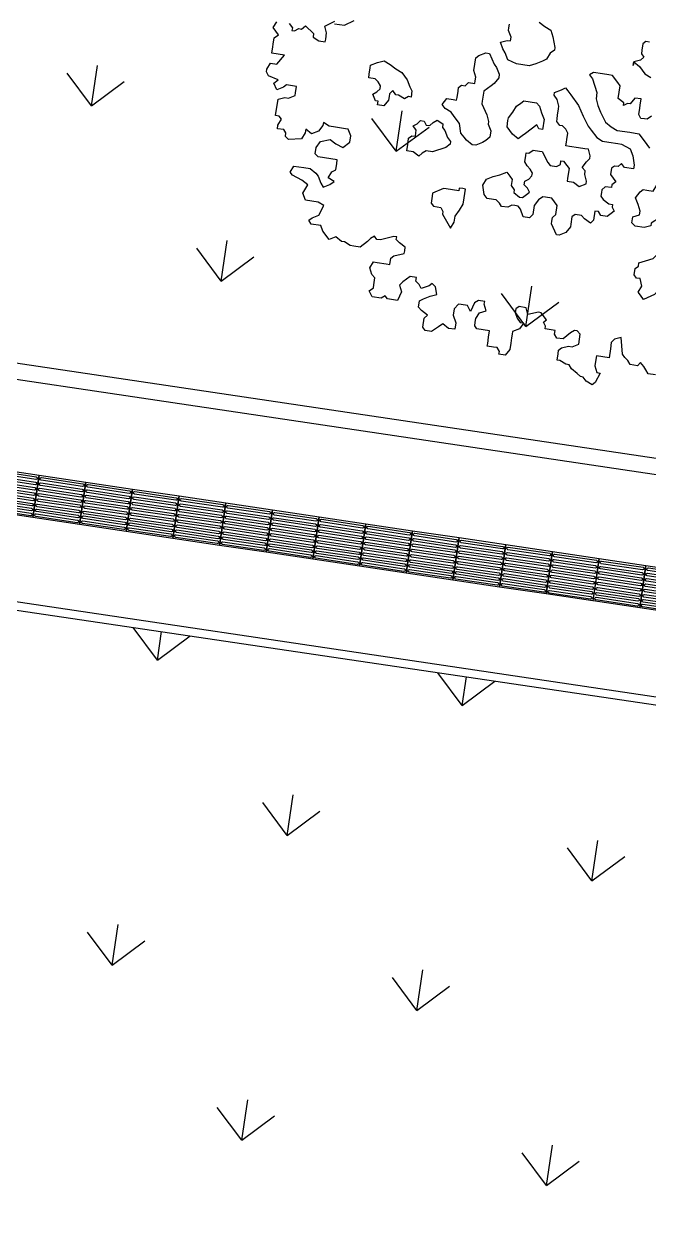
# Model space of a CAD drawing. Header units: millimetres. Extents: x 338 to 506, y 179 to 335.
# Drawn here: x 372.43 to 378.26, y 201.45 to 212.67 of the extents above; entities that cross this region are included whole.
import ezdxf

# ---------------------------------------------------------------- set-up
doc = ezdxf.new("R2010")
doc.units = ezdxf.units.MM
for name, color, linetype in [('ANDEN', 251, 'Continuous'), ('ARBOL-TOP', 3, 'Continuous'), ('MOBILIARIO_URBANO', 51, 'Continuous'), ('MUROS', 32, 'Continuous')]:
    doc.layers.add(name, color=color, linetype=linetype)

# ---------------------------------------------------------------- blocks, each defined once
blk = doc.blocks.new('*X870')
at = {"color": 0}
for p, q in [((19, 115.552), (19.269, 115.822)), ((21.873, 115.552), (22.143, 115.822)), ((19, 115.552), (19.269, 115.283)), ((19, 115.552), (19.381, 115.552)), ((21.873, 115.552), (22.143, 115.283)), ((21.873, 115.552), (22.143, 115.552)), ((17.563, 114.115), (17.832, 114.385)), ((20.436, 114.115), (20.706, 114.385)), ((17.563, 114.115), (17.832, 113.846)), ((17.563, 114.115), (17.944, 114.115)), ((20.436, 114.115), (20.706, 113.846)), ((20.436, 114.115), (20.817, 114.115)), ((19, 112.679), (19.269, 112.948)), ((21.873, 112.679), (22.143, 112.948)), ((19, 112.679), (19.269, 112.409)), ((19, 112.679), (19.381, 112.679)), ((21.873, 112.679), (22.143, 112.409)), ((21.873, 112.679), (22.145, 112.679)), ((17.563, 111.242), (17.832, 111.511)), ((20.436, 111.242), (20.706, 111.511)), ((17.563, 111.242), (17.832, 110.972)), ((17.563, 111.242), (17.944, 111.242)), ((20.436, 111.242), (20.706, 110.972)), ((20.436, 111.242), (20.817, 111.242))]:
    blk.add_line(p, q, dxfattribs=at)
blk = doc.blocks.new('*X894')
at = {"color": 0}
for p, q in [((26.895, 116.921), (27.164, 117.191)), ((26.895, 116.921), (27.164, 116.652)), ((26.895, 116.921), (27.276, 116.921)), ((25.458, 115.485), (25.728, 115.754)), ((25.458, 115.485), (25.728, 115.215)), ((25.458, 115.485), (25.839, 115.485)), ((26.895, 114.048), (27.164, 114.317)), ((26.895, 114.048), (27.164, 113.778)), ((26.895, 114.048), (27.276, 114.048)), ((25.458, 112.611), (25.728, 112.88)), ((25.458, 112.611), (25.728, 112.341)), ((25.458, 112.611), (25.839, 112.611))]:
    blk.add_line(p, q, dxfattribs=at)
blk = doc.blocks.new('*U883')
at = {"layer": 'MOBILIARIO_URBANO', "color": 241}
blk.add_lwpolyline([(1146.678, 221.48), (1147.118, 221.48), (1147.118, 221.08), (1146.678, 221.08), (1146.678, 221.48)], dxfattribs=at)
for points in [[(1146.703, 221.46), (1147.093, 221.46, -1), (1147.093, 221.435), (1146.703, 221.435, -1)], [(1146.703, 221.41), (1147.093, 221.41, -1), (1147.093, 221.385), (1146.703, 221.385, -1)], [(1146.703, 221.36), (1147.093, 221.36, -1), (1147.093, 221.335), (1146.703, 221.335, -1)], [(1146.703, 221.31), (1147.093, 221.31, -1), (1147.093, 221.285), (1146.703, 221.285, -1)], [(1146.703, 221.21), (1147.093, 221.21, -1), (1147.093, 221.185), (1146.703, 221.185, -1)], [(1146.703, 221.26), (1147.093, 221.26, -1), (1147.093, 221.235), (1146.703, 221.235, -1)], [(1146.703, 221.164), (1147.093, 221.164, -1), (1147.093, 221.139), (1146.703, 221.139, -1)], [(1146.703, 221.118), (1147.093, 221.118, -1), (1147.093, 221.093), (1146.703, 221.093, -1)]]:
    blk.add_lwpolyline(points, format="xyb", close=True, dxfattribs=at)
blk = doc.blocks.new('ARBOLITO')
at = {"linetype": 'ByBlock'}
for points in [[(462.7201, 68.2571), (462.7034, 68.2571), (462.6972, 68.2654), (462.691, 68.2717), (462.6827, 68.28), (462.6764, 68.2717), (462.6598, 68.2717), (462.6536, 68.28), (462.6453, 68.2862), (462.639, 68.2925), (462.6307, 68.3299), (462.6162, 68.3236), (462.6099, 68.3153), (462.6099, 68.3008), (462.6099, 68.28), (462.5954, 68.28), (462.5808, 68.28), (462.5808, 68.2717), (462.5808, 68.2571), (462.5871, 68.2426), (462.5954, 68.2426), (462.5871, 68.2197), (462.5808, 68.2135), (462.5663, 68.2197), (462.558, 68.228), (462.5517, 68.228), (462.5434, 68.2343), (462.5289, 68.2426), (462.5227, 68.2509), (462.5143, 68.2509), (462.4998, 68.2571), (462.4936, 68.2571), (462.4936, 68.2717), (462.4936, 68.28), (462.4998, 68.2862), (462.5143, 68.2925), (462.5227, 68.2925), (462.5372, 68.3008), (462.5372, 68.3236), (462.5289, 68.3299), (462.5227, 68.3299), (462.5143, 68.3236), (462.4998, 68.307), (462.4853, 68.307), (462.479, 68.3153), (462.479, 68.3236), (462.4562, 68.3236), (462.4562, 68.3299), (462.4499, 68.3382), (462.4562, 68.3444), (462.4416, 68.3589), (462.4354, 68.3589), (462.4125, 68.3506), (462.4063, 68.3652), (462.3897, 68.3652), (462.3834, 68.3589), (462.3834, 68.3506), (462.3897, 68.3382), (462.398, 68.3299), (462.4063, 68.3299), (462.398, 68.3153), (462.3834, 68.307), (462.3834, 68.3008), (462.3834, 68.2925), (462.3834, 68.28), (462.3834, 68.2654), (462.3751, 68.2509), (462.3606, 68.2509), (462.3606, 68.2571), (462.3543, 68.2654), (462.346, 68.2654), (462.3315, 68.2654), (462.3315, 68.2717), (462.3315, 68.2862), (462.3315, 68.3008), (462.3169, 68.3008), (462.3024, 68.3008), (462.2962, 68.307), (462.2962, 68.3153), (462.2962, 68.3236), (462.3024, 68.3382), (462.3169, 68.3444), (462.3107, 68.3589), (462.3107, 68.3652), (462.2962, 68.3652), (462.2879, 68.3589), (462.2816, 68.3382), (462.2733, 68.3506), (462.2588, 68.3506), (462.2525, 68.3506), (462.2442, 68.3382), (462.2442, 68.3236), (462.2525, 68.307), (462.2525, 68.2925), (462.238, 68.2925), (462.2234, 68.3008), (462.2151, 68.2925), (462.2006, 68.28), (462.186, 68.28), (462.1798, 68.2862), (462.1798, 68.307), (462.186, 68.3153), (462.1715, 68.3236), (462.1632, 68.3299), (462.1632, 68.3444), (462.1715, 68.3506), (462.186, 68.3589), (462.2006, 68.3652), (462.1944, 68.3818), (462.186, 68.388), (462.1798, 68.3818), (462.1632, 68.3735), (462.1569, 68.3818), (462.1486, 68.388), (462.1486, 68.3963), (462.1341, 68.3963), (462.1195, 68.3818), (462.1133, 68.3735), (462.1195, 68.3589), (462.1133, 68.3382), (462.0905, 68.3382), (462.0842, 68.3444), (462.0759, 68.3382), (462.0551, 68.3382), (462.0468, 68.3506), (462.0551, 68.3589), (462.0551, 68.3652), (462.0551, 68.3818), (462.0468, 68.388), (462.0406, 68.4026), (462.0468, 68.4171), (462.0551, 68.4171), (462.0759, 68.4171), (462.0842, 68.4171), (462.0842, 68.4317), (462.0905, 68.4379), (462.1133, 68.4462), (462.1133, 68.4524), (462.1133, 68.4608), (462.0988, 68.4691), (462.0905, 68.4753), (462.0905, 68.4815), (462.0842, 68.4815), (462.0697, 68.4753), (462.0551, 68.4691), (462.0468, 68.4691), (462.0406, 68.4753), (462.0323, 68.4691), (462.026, 68.4608), (462.0115, 68.4462), (461.997, 68.4462), (461.9886, 68.4462), (461.9741, 68.4524), (461.9679, 68.4524), (461.9533, 68.4608), (461.9388, 68.4524), (461.9221, 68.4691), (461.9159, 68.4815), (461.8931, 68.4815), (461.8868, 68.4899), (461.8931, 68.4961), (461.9076, 68.5044), (461.9159, 68.5273), (461.9014, 68.5335), (461.8723, 68.5335), (461.864, 68.548), (461.8723, 68.5688), (461.8577, 68.5771), (461.8349, 68.5854), (461.8286, 68.5917), (461.8349, 68.6062), (461.8577, 68.6062), (461.8723, 68.6062), (461.8868, 68.5979), (461.8931, 68.5917), (461.9014, 68.5771), (461.9076, 68.5688), (461.9221, 68.5771), (461.9305, 68.5854), (461.9159, 68.5917), (461.9221, 68.6062), (461.9305, 68.6124), (461.9305, 68.627), (461.9305, 68.6353), (461.9159, 68.6353), (461.8868, 68.6353), (461.8785, 68.6415), (461.8785, 68.6561), (461.8868, 68.6706), (461.9076, 68.6789), (461.9221, 68.6706), (461.9388, 68.6644), (461.9533, 68.6789), (461.9533, 68.6935), (461.945, 68.708), (461.9388, 68.708), (461.9159, 68.708), (461.9014, 68.708), (461.8868, 68.7143), (461.8868, 68.708), (461.8785, 68.6935), (461.864, 68.6852), (461.8494, 68.6935), (461.8494, 68.6852), (461.8432, 68.6706), (461.8141, 68.6644), (461.8058, 68.6706), (461.8058, 68.6789), (461.7996, 68.6852), (461.785, 68.6852), (461.785, 68.6935), (461.7912, 68.708), (461.785, 68.7143), (461.7767, 68.7143), (461.7767, 68.7517), (461.7912, 68.7579), (461.7996, 68.7579), (461.8141, 68.7662), (461.8141, 68.7724), (461.8141, 68.787), (461.7912, 68.787), (461.785, 68.7808), (461.7705, 68.7724), (461.7621, 68.787), (461.7705, 68.7953), (461.7476, 68.8015), (461.7414, 68.8098), (461.7414, 68.8161), (461.7476, 68.8306), (461.7621, 68.8306), (461.7767, 68.8535), (461.7621, 68.8535), (461.7476, 68.8535), (461.7476, 68.868), (461.7476, 68.8743), (461.7476, 68.8888), (461.7559, 68.8971), (461.7414, 68.9117), (461.7476, 68.9262)], [(461.7767, 68.9262), (461.785, 68.9179), (461.785, 68.9117), (461.7912, 68.9117), (461.7996, 68.9179), (461.8058, 68.9179), (461.8141, 68.9262), (461.8349, 68.9117), (461.8349, 68.9034), (461.8494, 68.8971), (461.864, 68.8971), (461.864, 68.9034), (461.864, 68.9179), (461.8577, 68.9324), (461.8785, 68.947)], [(461.8785, 68.9408), (461.9014, 68.9408), (461.9221, 68.9553)], [(462.7201, 68.2571), (462.7034, 68.2571), (462.6972, 68.2654), (462.691, 68.2717), (462.6827, 68.28), (462.6764, 68.2717), (462.6598, 68.2717), (462.6536, 68.28), (462.6453, 68.2862), (462.639, 68.2925), (462.6307, 68.3299), (462.6162, 68.3236), (462.6099, 68.3153), (462.6099, 68.3008), (462.6099, 68.28), (462.5954, 68.28), (462.5808, 68.28), (462.5808, 68.2717), (462.5808, 68.2571), (462.5871, 68.2426), (462.5954, 68.2426), (462.5871, 68.2197), (462.5808, 68.2135), (462.5663, 68.2197), (462.558, 68.228), (462.5517, 68.228), (462.5434, 68.2343), (462.5289, 68.2426), (462.5227, 68.2509), (462.5143, 68.2509), (462.4998, 68.2571), (462.4936, 68.2571), (462.4936, 68.2717), (462.4936, 68.28), (462.4998, 68.2862), (462.5143, 68.2925), (462.5227, 68.2925), (462.5372, 68.3008), (462.5372, 68.3236), (462.5289, 68.3299), (462.5227, 68.3299), (462.5143, 68.3236), (462.4998, 68.307), (462.4853, 68.307), (462.479, 68.3153), (462.479, 68.3236), (462.4562, 68.3236), (462.4562, 68.3299), (462.4499, 68.3382), (462.4562, 68.3444), (462.4416, 68.3589), (462.4354, 68.3589), (462.4125, 68.3506), (462.4063, 68.3652), (462.3897, 68.3652), (462.3834, 68.3589), (462.3834, 68.3506), (462.3897, 68.3382), (462.398, 68.3299), (462.4063, 68.3299), (462.398, 68.3153), (462.3834, 68.307), (462.3834, 68.3008), (462.3834, 68.2925), (462.3834, 68.28), (462.3834, 68.2654), (462.3751, 68.2509), (462.3606, 68.2509), (462.3606, 68.2571), (462.3543, 68.2654), (462.346, 68.2654), (462.3315, 68.2654), (462.3315, 68.2717), (462.3315, 68.2862), (462.3315, 68.3008), (462.3169, 68.3008), (462.3024, 68.3008), (462.2962, 68.307), (462.2962, 68.3153), (462.2962, 68.3236), (462.3024, 68.3382), (462.3169, 68.3444), (462.3107, 68.3589), (462.3107, 68.3652), (462.2962, 68.3652), (462.2879, 68.3589), (462.2816, 68.3382), (462.2733, 68.3506), (462.2588, 68.3506), (462.2525, 68.3506), (462.2442, 68.3382), (462.2442, 68.3236), (462.2525, 68.307), (462.2525, 68.2925), (462.238, 68.2925), (462.2234, 68.3008), (462.2151, 68.2925), (462.2006, 68.28), (462.186, 68.28), (462.1798, 68.2862), (462.1798, 68.307), (462.186, 68.3153), (462.1715, 68.3236), (462.1632, 68.3299), (462.1632, 68.3444), (462.1715, 68.3506), (462.186, 68.3589), (462.2006, 68.3652), (462.1944, 68.3818), (462.186, 68.388), (462.1798, 68.3818), (462.1632, 68.3735), (462.1569, 68.3818), (462.1486, 68.388), (462.1486, 68.3963), (462.1341, 68.3963), (462.1195, 68.3818), (462.1133, 68.3735), (462.1195, 68.3589), (462.1133, 68.3382), (462.0905, 68.3382), (462.0842, 68.3444), (462.0759, 68.3382), (462.0551, 68.3382), (462.0468, 68.3506), (462.0551, 68.3589), (462.0551, 68.3652), (462.0551, 68.3818), (462.0468, 68.388), (462.0406, 68.4026), (462.0468, 68.4171), (462.0551, 68.4171), (462.0759, 68.4171), (462.0842, 68.4171), (462.0842, 68.4317), (462.0905, 68.4379), (462.1133, 68.4462), (462.1133, 68.4524), (462.1133, 68.4608), (462.0988, 68.4691), (462.0905, 68.4753), (462.0905, 68.4815), (462.0842, 68.4815), (462.0697, 68.4753), (462.0551, 68.4691), (462.0468, 68.4691), (462.0406, 68.4753), (462.0323, 68.4691), (462.026, 68.4608), (462.0115, 68.4462), (461.997, 68.4462), (461.9886, 68.4462), (461.9741, 68.4524), (461.9679, 68.4524), (461.9533, 68.4608), (461.9388, 68.4524), (461.9221, 68.4691), (461.9159, 68.4815), (461.8931, 68.4815), (461.8868, 68.4899), (461.8931, 68.4961), (461.9076, 68.5044), (461.9159, 68.5273), (461.9014, 68.5335), (461.8723, 68.5335), (461.864, 68.548), (461.8723, 68.5688), (461.8577, 68.5771), (461.8349, 68.5854), (461.8286, 68.5917), (461.8349, 68.6062), (461.8577, 68.6062), (461.8723, 68.6062), (461.8868, 68.5979), (461.8931, 68.5917), (461.9014, 68.5771), (461.9076, 68.5688), (461.9221, 68.5771), (461.9305, 68.5854), (461.9159, 68.5917), (461.9221, 68.6062), (461.9305, 68.6124), (461.9305, 68.627), (461.9305, 68.6353), (461.9159, 68.6353), (461.8868, 68.6353), (461.8785, 68.6415), (461.8785, 68.6561), (461.8868, 68.6706), (461.9076, 68.6789), (461.9221, 68.6706), (461.9388, 68.6644), (461.9533, 68.6789), (461.9533, 68.6935), (461.945, 68.708), (461.9388, 68.708), (461.9159, 68.708), (461.9014, 68.708), (461.8868, 68.7143), (461.8868, 68.708), (461.8785, 68.6935), (461.864, 68.6852), (461.8494, 68.6935), (461.8494, 68.6852), (461.8432, 68.6706), (461.8141, 68.6644), (461.8058, 68.6706), (461.8058, 68.6789), (461.7996, 68.6852), (461.785, 68.6852), (461.785, 68.6935), (461.7912, 68.708), (461.785, 68.7143), (461.7767, 68.7143), (461.7767, 68.7517), (461.7912, 68.7579), (461.7996, 68.7579), (461.8141, 68.7662), (461.8141, 68.7724), (461.8141, 68.787), (461.7912, 68.787), (461.785, 68.7808), (461.7705, 68.7724), (461.7621, 68.787), (461.7705, 68.7953), (461.7476, 68.8015), (461.7414, 68.8098), (461.7414, 68.8161), (461.7476, 68.8306), (461.7621, 68.8306), (461.7767, 68.8535), (461.7621, 68.8535), (461.7476, 68.8535), (461.7476, 68.868), (461.7476, 68.8743), (461.7476, 68.8888), (461.7559, 68.8971), (461.7414, 68.9117), (461.7476, 68.9262)], [(461.7767, 68.9262), (461.785, 68.9179), (461.785, 68.9117), (461.7912, 68.9117), (461.7996, 68.9179), (461.8058, 68.9179), (461.8141, 68.9262), (461.8349, 68.9117), (461.8349, 68.9034), (461.8494, 68.8971), (461.864, 68.8971), (461.864, 68.9034), (461.864, 68.9179), (461.8577, 68.9324), (461.8785, 68.947)], [(461.8785, 68.9408), (461.9014, 68.9408), (461.9221, 68.9553)], [(462.2733, 68.9324), (462.2671, 68.9408), (462.2588, 68.9553), (462.2733, 68.9615), (462.2816, 68.9615), (462.2816, 68.9698), (462.2733, 68.9844), (462.2733, 68.9906), (462.2733, 68.9989)], [(462.3398, 69.0135), (462.3543, 69.0052), (462.3689, 68.9989), (462.3751, 68.9844), (462.3834, 68.9615), (462.3834, 68.9553), (462.3751, 68.947), (462.3689, 68.9324), (462.3606, 68.9262), (462.346, 68.9179), (462.3315, 68.9117), (462.3024, 68.9117), (462.2816, 68.9179), (462.2733, 68.9324), (462.2733, 68.9324)], [(462.2733, 68.9324), (462.2671, 68.9408), (462.2588, 68.9553), (462.2733, 68.9615), (462.2816, 68.9615), (462.2816, 68.9698), (462.2733, 68.9844), (462.2733, 68.9906), (462.2733, 68.9989)], [(462.3398, 69.0135), (462.3543, 69.0052), (462.3689, 68.9989), (462.3751, 68.9844), (462.3834, 68.9615), (462.3834, 68.9553), (462.3751, 68.947), (462.3689, 68.9324), (462.3606, 68.9262), (462.346, 68.9179), (462.3315, 68.9117), (462.3024, 68.9117), (462.2816, 68.9179), (462.2733, 68.9324)], [(462.5663, 68.9553), (462.5808, 68.947), (462.5954, 68.9324), (462.6099, 68.9262)], [(462.5954, 69.0052), (462.5871, 69.0052), (462.5808, 68.9989), (462.5808, 68.9844), (462.5808, 68.9761), (462.5871, 68.9698), (462.5808, 68.9615), (462.5663, 68.9553), (462.5663, 68.947), (462.5663, 68.9553), (462.5663, 68.9553)], [(462.5663, 68.9553), (462.5808, 68.947), (462.5954, 68.9324), (462.6099, 68.9262)], [(462.5954, 69.0052), (462.5871, 69.0052), (462.5808, 68.9989), (462.5808, 68.9844), (462.5808, 68.9761), (462.5871, 68.9698), (462.5808, 68.9615), (462.5663, 68.9553), (462.5663, 68.947), (462.5663, 68.9553)], [(462.2297, 68.7143), (462.2151, 68.7226), (462.2089, 68.7288), (462.2006, 68.7371), (462.1944, 68.7579), (462.1798, 68.7724), (462.1715, 68.7808), (462.1569, 68.787), (462.1486, 68.7953), (462.1569, 68.8098), (462.1715, 68.8098), (462.1798, 68.8098), (462.1798, 68.8161), (462.1798, 68.8306), (462.1798, 68.8389), (462.186, 68.8452), (462.1944, 68.8452), (462.2006, 68.8535), (462.2151, 68.8535), (462.2151, 68.8597), (462.2151, 68.868), (462.2089, 68.8826), (462.2089, 68.8971), (462.2089, 68.9117), (462.2151, 68.9179), (462.2297, 68.9262), (462.238, 68.9262), (462.2525, 68.9034), (462.2588, 68.8971), (462.2671, 68.8826), (462.2671, 68.8743), (462.2588, 68.8597), (462.2525, 68.8535), (462.238, 68.8389), (462.238, 68.8161), (462.238, 68.8098), (462.2525, 68.787), (462.2588, 68.7724), (462.2588, 68.7662), (462.2671, 68.7517), (462.2671, 68.7371), (462.2588, 68.7288), (462.2525, 68.7226), (462.238, 68.7143), (462.2297, 68.7143), (462.2297, 68.7143)], [(462.2297, 68.7143), (462.2151, 68.7226), (462.2089, 68.7288), (462.2006, 68.7371), (462.1944, 68.7579), (462.1798, 68.7724), (462.1715, 68.7808), (462.1569, 68.787), (462.1486, 68.7953), (462.1569, 68.8098), (462.1715, 68.8098), (462.1798, 68.8098), (462.1798, 68.8161), (462.1798, 68.8306), (462.1798, 68.8389), (462.186, 68.8452), (462.1944, 68.8452), (462.2006, 68.8535), (462.2151, 68.8535), (462.2151, 68.8597), (462.2151, 68.868), (462.2089, 68.8826), (462.2089, 68.8971), (462.2089, 68.9117), (462.2151, 68.9179), (462.2297, 68.9262), (462.238, 68.9262), (462.2525, 68.9034), (462.2588, 68.8971), (462.2671, 68.8826), (462.2671, 68.8743), (462.2588, 68.8597), (462.2525, 68.8535), (462.238, 68.8389), (462.238, 68.8161), (462.238, 68.8098), (462.2525, 68.787), (462.2588, 68.7724), (462.2588, 68.7662), (462.2671, 68.7517), (462.2671, 68.7371), (462.2588, 68.7288), (462.2525, 68.7226), (462.238, 68.7143), (462.2297, 68.7143)], [(462.4707, 68.9117), (462.479, 68.9034), (462.4936, 68.8743), (462.4936, 68.8597), (462.4998, 68.8452), (462.5081, 68.8306), (462.5227, 68.8098), (462.5372, 68.8015), (462.5517, 68.7953), (462.5808, 68.7953), (462.6016, 68.7953), (462.6162, 68.7808), (462.6307, 68.7662)], [(462.6245, 68.8389), (462.6162, 68.8306), (462.6099, 68.8306), (462.6016, 68.8306), (462.5954, 68.8389), (462.5954, 68.8535), (462.5954, 68.8597), (462.5954, 68.8743), (462.5808, 68.8743), (462.5725, 68.8597), (462.5663, 68.8597), (462.558, 68.8535), (462.558, 68.8597), (462.5434, 68.868), (462.5434, 68.8826), (462.5434, 68.8971), (462.5372, 68.9034), (462.5227, 68.9179), (462.5143, 68.9179), (462.4998, 68.9179), (462.479, 68.9179), (462.4707, 68.9117), (462.4707, 68.9117)], [(462.4707, 68.9117), (462.479, 68.9034), (462.4936, 68.8743), (462.4936, 68.8597), (462.4998, 68.8452), (462.5081, 68.8306), (462.5227, 68.8098), (462.5372, 68.8015), (462.5517, 68.7953), (462.5808, 68.7953), (462.6016, 68.7953), (462.6162, 68.7808), (462.6307, 68.7662)], [(462.6245, 68.8389), (462.6162, 68.8306), (462.6099, 68.8306), (462.6016, 68.8306), (462.5954, 68.8389), (462.5954, 68.8535), (462.5954, 68.8597), (462.5954, 68.8743), (462.5808, 68.8743), (462.5725, 68.8597), (462.5663, 68.8597), (462.558, 68.8535), (462.558, 68.8597), (462.5434, 68.868), (462.5434, 68.8826), (462.5434, 68.8971), (462.5372, 68.9034), (462.5227, 68.9179), (462.5143, 68.9179), (462.4998, 68.9179), (462.479, 68.9179), (462.4707, 68.9117)], [(462.0032, 68.7808), (461.997, 68.7808), (461.9886, 68.7953), (461.997, 68.8015), (462.0032, 68.8098), (462.0032, 68.8161), (461.997, 68.8244), (461.9886, 68.8306), (461.9741, 68.8306), (461.9741, 68.8389), (461.9741, 68.8535), (461.9741, 68.8597), (461.9886, 68.868), (462.0032, 68.8743), (462.0177, 68.868), (462.0323, 68.8597), (462.0468, 68.8535), (462.0614, 68.8389), (462.0697, 68.8244), (462.0759, 68.8161), (462.0759, 68.8015), (462.0697, 68.8015), (462.0614, 68.7953), (462.0468, 68.8015), (462.0406, 68.8015), (462.0323, 68.8098), (462.026, 68.8015), (462.026, 68.7953), (462.026, 68.787), (462.0177, 68.7724), (462.0032, 68.7724), (462.0032, 68.7808), (462.0032, 68.7808)], [(462.0032, 68.7808), (461.997, 68.7808), (461.9886, 68.7953), (461.997, 68.8015), (462.0032, 68.8098), (462.0032, 68.8161), (461.997, 68.8244), (461.9886, 68.8306), (461.9741, 68.8306), (461.9741, 68.8389), (461.9741, 68.8535), (461.9741, 68.8597), (461.9886, 68.868), (462.0032, 68.8743), (462.0177, 68.868), (462.0323, 68.8597), (462.0468, 68.8535), (462.0614, 68.8389), (462.0697, 68.8244), (462.0759, 68.8161), (462.0759, 68.8015), (462.0697, 68.8015), (462.0614, 68.7953), (462.0468, 68.8015), (462.0406, 68.8015), (462.0323, 68.8098), (462.026, 68.8015), (462.026, 68.7953), (462.026, 68.787), (462.0177, 68.7724), (462.0032, 68.7724), (462.0032, 68.7808)], [(462.2671, 68.627), (462.2733, 68.6415), (462.2879, 68.6498), (462.3024, 68.6561), (462.3169, 68.6644), (462.3253, 68.6561), (462.3315, 68.6498), (462.3315, 68.6353), (462.3398, 68.627), (462.3398, 68.6208), (462.3543, 68.6124), (462.3606, 68.6124), (462.3689, 68.6208), (462.3751, 68.627), (462.3689, 68.6353), (462.3606, 68.6415), (462.3606, 68.6498), (462.3689, 68.6561), (462.3751, 68.6644), (462.3751, 68.6706), (462.3689, 68.6789), (462.3606, 68.6852), (462.3543, 68.6935), (462.3543, 68.708), (462.3543, 68.7143), (462.3606, 68.7143), (462.3689, 68.7226), (462.3834, 68.7226), (462.3897, 68.7226), (462.4063, 68.6997), (462.4125, 68.6935), (462.4271, 68.6935), (462.4354, 68.6997), (462.4354, 68.708), (462.4416, 68.708), (462.4499, 68.6997), (462.4562, 68.6935), (462.4562, 68.6852), (462.4562, 68.6706), (462.4562, 68.6644), (462.4707, 68.6644), (462.4853, 68.6561), (462.4998, 68.6644), (462.4998, 68.6706), (462.4936, 68.6852), (462.4936, 68.6935), (462.4853, 68.6997), (462.4936, 68.7143), (462.4998, 68.7226), (462.4998, 68.7288), (462.4936, 68.7434), (462.4853, 68.7434), (462.4707, 68.7434), (462.4499, 68.7434), (462.4416, 68.7434), (462.4416, 68.7517), (462.4416, 68.7579), (462.4416, 68.7724), (462.4354, 68.7808), (462.4271, 68.787), (462.4208, 68.787), (462.4125, 68.7953), (462.4125, 68.8015), (462.4125, 68.8098), (462.4125, 68.8244), (462.4125, 68.8306), (462.4063, 68.8452), (462.398, 68.8535), (462.398, 68.8597), (462.4125, 68.868), (462.4208, 68.8743), (462.4271, 68.868), (462.4354, 68.8597), (462.4562, 68.8389), (462.4707, 68.8161), (462.4853, 68.7953), (462.4936, 68.787), (462.5081, 68.7724), (462.5227, 68.7662), (462.5372, 68.7662), (462.558, 68.7662), (462.5663, 68.7662), (462.5871, 68.7579), (462.5954, 68.7434), (462.6016, 68.7226), (462.6016, 68.7143), (462.5808, 68.7143), (462.5725, 68.7226), (462.5663, 68.7143), (462.558, 68.7143), (462.5517, 68.708), (462.5517, 68.6935), (462.5663, 68.6789), (462.558, 68.6706), (462.558, 68.6644), (462.5434, 68.6644), (462.5372, 68.6561), (462.5372, 68.6498), (462.5372, 68.6415), (462.5434, 68.6353), (462.558, 68.627), (462.5663, 68.627), (462.5663, 68.6208), (462.5725, 68.6124), (462.5663, 68.6062), (462.558, 68.5979), (462.5434, 68.5979), (462.5372, 68.6062), (462.5289, 68.6062), (462.5289, 68.5854), (462.5227, 68.5771), (462.5081, 68.5854), (462.4998, 68.5917), (462.4853, 68.5917), (462.479, 68.5854), (462.479, 68.5688), (462.479, 68.5626), (462.4707, 68.548), (462.4562, 68.5397), (462.4499, 68.5397), (462.4354, 68.5626), (462.4354, 68.5688), (462.4354, 68.5771), (462.4416, 68.5854), (462.4416, 68.6062), (462.4271, 68.6208), (462.4125, 68.6208), (462.4063, 68.6208), (462.398, 68.6124), (462.3897, 68.5979), (462.3897, 68.5771), (462.3834, 68.5688), (462.3689, 68.5688), (462.3606, 68.5854), (462.3543, 68.5917), (462.346, 68.5917), (462.3398, 68.5917), (462.3315, 68.5854), (462.3169, 68.5854), (462.3107, 68.5917), (462.3024, 68.5979), (462.2962, 68.5979), (462.2816, 68.5979), (462.2733, 68.6062), (462.2671, 68.627), (462.2671, 68.627)], [(462.2671, 68.627), (462.2733, 68.6415), (462.2879, 68.6498), (462.3024, 68.6561), (462.3169, 68.6644), (462.3253, 68.6561), (462.3315, 68.6498), (462.3315, 68.6353), (462.3398, 68.627), (462.3398, 68.6208), (462.3543, 68.6124), (462.3606, 68.6124), (462.3689, 68.6208), (462.3751, 68.627), (462.3689, 68.6353), (462.3606, 68.6415), (462.3606, 68.6498), (462.3689, 68.6561), (462.3751, 68.6644), (462.3751, 68.6706), (462.3689, 68.6789), (462.3606, 68.6852), (462.3543, 68.6935), (462.3543, 68.708), (462.3543, 68.7143), (462.3606, 68.7143), (462.3689, 68.7226), (462.3834, 68.7226), (462.3897, 68.7226), (462.4063, 68.6997), (462.4125, 68.6935), (462.4271, 68.6935), (462.4354, 68.6997), (462.4354, 68.708), (462.4416, 68.708), (462.4499, 68.6997), (462.4562, 68.6935), (462.4562, 68.6852), (462.4562, 68.6706), (462.4562, 68.6644), (462.4707, 68.6644), (462.4853, 68.6561), (462.4998, 68.6644), (462.4998, 68.6706), (462.4936, 68.6852), (462.4936, 68.6935), (462.4853, 68.6997), (462.4936, 68.7143), (462.4998, 68.7226), (462.4998, 68.7288), (462.4936, 68.7434), (462.4853, 68.7434), (462.4707, 68.7434), (462.4499, 68.7434), (462.4416, 68.7434), (462.4416, 68.7517), (462.4416, 68.7579), (462.4416, 68.7724), (462.4354, 68.7808), (462.4271, 68.787), (462.4208, 68.787), (462.4125, 68.7953), (462.4125, 68.8015), (462.4125, 68.8098), (462.4125, 68.8244), (462.4125, 68.8306), (462.4063, 68.8452), (462.398, 68.8535), (462.398, 68.8597), (462.4125, 68.868), (462.4208, 68.8743), (462.4271, 68.868), (462.4354, 68.8597), (462.4562, 68.8389), (462.4707, 68.8161), (462.4853, 68.7953), (462.4936, 68.787), (462.5081, 68.7724), (462.5227, 68.7662), (462.5372, 68.7662), (462.558, 68.7662), (462.5663, 68.7662), (462.5871, 68.7579), (462.5954, 68.7434), (462.6016, 68.7226), (462.6016, 68.7143), (462.5808, 68.7143), (462.5725, 68.7226), (462.5663, 68.7143), (462.558, 68.7143), (462.5517, 68.708), (462.5517, 68.6935), (462.5663, 68.6789), (462.558, 68.6706), (462.558, 68.6644), (462.5434, 68.6644), (462.5372, 68.6561), (462.5372, 68.6498), (462.5372, 68.6415), (462.5434, 68.6353), (462.558, 68.627), (462.5663, 68.627), (462.5663, 68.6208), (462.5725, 68.6124), (462.5663, 68.6062), (462.558, 68.5979), (462.5434, 68.5979), (462.5372, 68.6062), (462.5289, 68.6062), (462.5289, 68.5854), (462.5227, 68.5771), (462.5081, 68.5854), (462.4998, 68.5917), (462.4853, 68.5917), (462.479, 68.5854), (462.479, 68.5688), (462.479, 68.5626), (462.4707, 68.548), (462.4562, 68.5397), (462.4499, 68.5397), (462.4354, 68.5626), (462.4354, 68.5688), (462.4354, 68.5771), (462.4416, 68.5854), (462.4416, 68.6062), (462.4271, 68.6208), (462.4125, 68.6208), (462.4063, 68.6208), (462.398, 68.6124), (462.3897, 68.5979), (462.3897, 68.5771), (462.3834, 68.5688), (462.3689, 68.5688), (462.3606, 68.5854), (462.3543, 68.5917), (462.346, 68.5917), (462.3398, 68.5917), (462.3315, 68.5854), (462.3169, 68.5854), (462.3107, 68.5917), (462.3024, 68.5979), (462.2962, 68.5979), (462.2816, 68.5979), (462.2733, 68.6062), (462.2671, 68.627)], [(462.346, 68.7579), (462.3398, 68.7517), (462.3315, 68.7434), (462.3169, 68.7517), (462.3024, 68.7662), (462.3024, 68.7808), (462.3024, 68.787), (462.3107, 68.8015), (462.3169, 68.8161), (462.3253, 68.8244), (462.3315, 68.8306), (462.346, 68.8306), (462.3606, 68.8306), (462.3689, 68.8244), (462.3751, 68.8098), (462.3834, 68.7953), (462.3834, 68.787), (462.3834, 68.7808), (462.3834, 68.7724), (462.3751, 68.7724), (462.3689, 68.7808), (462.346, 68.7579), (462.346, 68.7579)], [(462.346, 68.7579), (462.3398, 68.7517), (462.3315, 68.7434), (462.3169, 68.7517), (462.3024, 68.7662), (462.3024, 68.7808), (462.3024, 68.787), (462.3107, 68.8015), (462.3169, 68.8161), (462.3253, 68.8244), (462.3315, 68.8306), (462.346, 68.8306), (462.3606, 68.8306), (462.3689, 68.8244), (462.3751, 68.8098), (462.3834, 68.7953), (462.3834, 68.787), (462.3834, 68.7808), (462.3834, 68.7724), (462.3751, 68.7724), (462.3689, 68.7808), (462.346, 68.7579)], [(462.1424, 68.6852), (462.1279, 68.6852), (462.1195, 68.6789), (462.1133, 68.6706), (462.0988, 68.6789), (462.0842, 68.6789), (462.0842, 68.6935), (462.0842, 68.6997), (462.0842, 68.708), (462.0905, 68.7143), (462.0988, 68.7143), (462.0988, 68.7226), (462.0988, 68.7288), (462.0905, 68.7371), (462.0988, 68.7434), (462.105, 68.7517), (462.1133, 68.7517), (462.1195, 68.7434), (462.1279, 68.7434), (462.1341, 68.7517), (462.1424, 68.7579), (462.1569, 68.7517), (462.1569, 68.7434), (462.1632, 68.7371), (462.1715, 68.7226), (462.1798, 68.7143), (462.1798, 68.708), (462.1715, 68.6997), (462.1424, 68.6852), (462.1424, 68.6852)], [(462.1424, 68.6852), (462.1279, 68.6852), (462.1195, 68.6789), (462.1133, 68.6706), (462.0988, 68.6789), (462.0842, 68.6789), (462.0842, 68.6935), (462.0842, 68.6997), (462.0842, 68.708), (462.0905, 68.7143), (462.0988, 68.7143), (462.0988, 68.7226), (462.0988, 68.7288), (462.0905, 68.7371), (462.0988, 68.7434), (462.105, 68.7517), (462.1133, 68.7517), (462.1195, 68.7434), (462.1279, 68.7434), (462.1341, 68.7517), (462.1424, 68.7579), (462.1569, 68.7517), (462.1569, 68.7434), (462.1632, 68.7371), (462.1715, 68.7226), (462.1798, 68.7143), (462.1798, 68.708), (462.1715, 68.6997), (462.1424, 68.6852)], [(462.6245, 68.5854), (462.6162, 68.5917), (462.6162, 68.6062), (462.6307, 68.6124), (462.6307, 68.6208), (462.6245, 68.6353), (462.6162, 68.6498), (462.6245, 68.6644), (462.6307, 68.6706), (462.639, 68.6706), (462.6536, 68.6706), (462.6598, 68.6852), (462.6681, 68.6852), (462.6827, 68.6706), (462.6827, 68.6561), (462.691, 68.6415), (462.6827, 68.627), (462.6764, 68.6124), (462.6598, 68.5979), (462.6598, 68.5917), (462.6453, 68.5854), (462.6245, 68.5854), (462.6245, 68.5854)], [(462.6245, 68.5854), (462.6162, 68.5917), (462.6162, 68.6062), (462.6307, 68.6124), (462.6307, 68.6208), (462.6245, 68.6353), (462.6162, 68.6498), (462.6245, 68.6644), (462.6307, 68.6706), (462.639, 68.6706), (462.6536, 68.6706), (462.6598, 68.6852), (462.6681, 68.6852), (462.6827, 68.6706), (462.6827, 68.6561), (462.691, 68.6415), (462.6827, 68.627), (462.6764, 68.6124), (462.6598, 68.5979), (462.6598, 68.5917), (462.6453, 68.5854), (462.6245, 68.5854)], [(462.2089, 68.5189), (462.2151, 68.5335), (462.2151, 68.548), (462.2234, 68.5626), (462.2297, 68.5771), (462.2297, 68.5917), (462.2297, 68.6124), (462.2234, 68.6124), (462.2151, 68.6124), (462.2151, 68.6062), (462.2006, 68.6062), (462.186, 68.6062), (462.1798, 68.6062), (462.1569, 68.5917), (462.1569, 68.5854), (462.1569, 68.5688), (462.1632, 68.5626), (462.1715, 68.5626), (462.1798, 68.5626), (462.186, 68.5543), (462.186, 68.548), (462.2089, 68.5189), (462.2089, 68.5189)], [(462.2089, 68.5189), (462.2151, 68.5335), (462.2151, 68.548), (462.2234, 68.5626), (462.2297, 68.5771), (462.2297, 68.5917), (462.2297, 68.6124), (462.2234, 68.6124), (462.2151, 68.6124), (462.2151, 68.6062), (462.2006, 68.6062), (462.186, 68.6062), (462.1798, 68.6062), (462.1569, 68.5917), (462.1569, 68.5854), (462.1569, 68.5688), (462.1632, 68.5626), (462.1715, 68.5626), (462.1798, 68.5626), (462.186, 68.5543), (462.186, 68.548), (462.2089, 68.5189)], [(462.6681, 68.4234), (462.6598, 68.4317), (462.6536, 68.4379), (462.6598, 68.4524), (462.6536, 68.4691), (462.6453, 68.4691), (462.639, 68.4753), (462.639, 68.4899), (462.6453, 68.4961), (462.6453, 68.5044), (462.6598, 68.5106), (462.6764, 68.5189), (462.6827, 68.5273), (462.691, 68.5189), (462.6972, 68.5189), (462.6972, 68.5044), (462.6972, 68.4899), (462.6972, 68.4691), (462.6972, 68.4608), (462.6972, 68.4524), (462.6972, 68.4462), (462.691, 68.4379), (462.6681, 68.4234), (462.6681, 68.4234)], [(462.6681, 68.4234), (462.6598, 68.4317), (462.6536, 68.4379), (462.6598, 68.4524), (462.6536, 68.4691), (462.6453, 68.4691), (462.639, 68.4753), (462.639, 68.4899), (462.6453, 68.4961), (462.6453, 68.5044), (462.6598, 68.5106), (462.6764, 68.5189), (462.6827, 68.5273), (462.691, 68.5189), (462.6972, 68.5189), (462.6972, 68.5044), (462.6972, 68.4899), (462.6972, 68.4691), (462.6972, 68.4608), (462.6972, 68.4524), (462.6972, 68.4462), (462.691, 68.4379), (462.6681, 68.4234)]]:
    blk.add_lwpolyline(points, dxfattribs=at)
blk = doc.blocks.new('A$C7152A42C')
at = {"layer": 'ANDEN'}
for points in [[(22.21838, 26.35441), (22.21838, 147.01361), (11.3464, 147.70398)], [(11.3464, 147.70398), (11.3526, 147.60417), (22.11859, 146.91995), (22.11859, 146.91995), (22.21715, 19.86576)], [(22.21838, 26.35441), (22.21838, 26.35441), (22.21838, 147.01361)], [(24.29376, 84.11145), (24.29376, 97.40319), (25.1145, 97.40319), (25.1145, 97.50319), (25.1145, 103.71936), (25.1145, 103.71936), (25.1145, 103.71936), (25.1145, 104.23388), (25.1145, 104.23388), (25.1145, 104.23388), (25.1145, 104.33388), (25.1145, 110.55005), (25.0145, 110.55005), (24.26949, 110.55005), (24.26949, 110.55005), (24.26949, 146.88337), (54.93114, 144.93637)], [(24.44376, 84.26145), (24.44376, 97.25319), (25.2645, 97.25319), (25.2645, 97.50319), (25.2645, 103.86936), (25.2645, 103.86936), (25.2645, 104.08388), (25.2645, 104.08388), (25.2645, 104.33388), (25.2645, 110.70005), (25.0145, 110.70005), (24.41949, 110.70005), (24.41949, 146.72354), (54.78114, 144.79559)]]:
    blk.add_lwpolyline(points, dxfattribs=at)
at = {"layer": 'ANDEN', "color": 85, "linetype": 'Continuous'}
blk.add_blockref('*X870', (0, 0), dxfattribs=at)
at = {"layer": 'ANDEN', "color": 251, "linetype": 'Continuous'}
blk.add_blockref('*X894', (0, 0), dxfattribs=at)
at = {"layer": 'ANDEN', "rotation": 270}
for p in [(-198.06149, 1264.01433), (-198.06149, 1263.57423), (-198.06149, 1263.13412), (-198.06149, 1262.69401), (-198.06149, 1262.25391), (-198.06149, 1261.8138), (-198.06149, 1261.3737), (-198.06149, 1260.93359), (-198.06149, 1260.49349), (-198.06149, 1260.05338), (-198.06149, 1259.61327), (-198.06149, 1259.17317), (-198.06149, 1258.73306), (-198.06149, 1258.29296), (-198.06149, 1257.85285)]:
    blk.add_blockref('*U883', p, dxfattribs=at)
at = {"layer": 'ARBOL-TOP', "color": 3, "linetype": 'ByBlock', "xscale": 4.090679926752369, "yscale": 4.090679926752369, "zscale": 4.090679926752369, "rotation": 270}
blk.add_blockref('ARBOLITO', (-254.02862, 2004.19013), dxfattribs=at)

msp = doc.modelspace()

# ---------------------------------------------------------------- block references
at = {"layer": 'MUROS', "color": 32, "rotation": 81.53046525965426}
msp.add_blockref('A$C7152A42C', (484.748, 168.084), dxfattribs=at)

doc.saveas('drawing.dxf')
